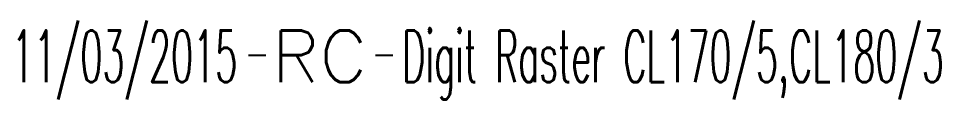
# Model space of a CAD drawing. Header units: millimetres. Extents: x 151011 to 151963, y 127140 to 128000.
# Drawn here: x 151010.98 to 151037.79, y 127271.92 to 127274.2 of the extents above; entities that cross this region are included whole.
import ezdxf
from ezdxf.enums import TextEntityAlignment as Align

# ---------------------------------------------------------------- set-up
doc = ezdxf.new("R2010")
doc.units = ezdxf.units.MM
doc.layers.get('0').update_dxf_attribs({"linetype": 'CONTINUOUS'})
doc.layers.add('P_300', color=7, linetype='CONTINUOUS')
doc.styles.get("Standard").update_dxf_attribs({"font": 'romans.shx', "width": 0.85})

# ---------------------------------------------------------------- blocks, each defined once
blk = doc.blocks.new('GIS_MODF')
at = {"color": 0, "linetype": 'Continuous', "flags": 128}
for points in [[(-2.176, -0.014), (-1.676, -0.014)], [(1.519, -0.014), (2.019, -0.014)]]:
    blk.add_lwpolyline(points, dxfattribs=at)
at = {"color": 0, "linetype": 'Continuous', "width": 0.5}
blk.add_attdef('DATE', text='', height=1.5, dxfattribs=at).set_placement((-2.502, -0.798), align=Align.RIGHT)
at = {"color": 0, "linetype": 'Continuous', "width": 1.771291}
blk.add_attdef('USER', text='', height=1.5, dxfattribs=at).set_placement((-1.507, -0.798), (1.276, -0.798), align=Align.FIT)
at = {"color": 0, "linetype": 'Continuous', "width": 0.5}
blk.add_attdef('DESC', (2.289, -0.798), '', height=1.5, dxfattribs=at)

msp = doc.modelspace()

# ---------------------------------------------------------------- block references
at = {"layer": 'P_300'}
ref = msp.add_blockref('GIS_MODF', (151019.845, 127273.217), dxfattribs=at)
ref.add_attrib('DATE', '11/03/2015', dxfattribs={"layer": '0', "color": 0, "linetype": 'Continuous', "height": 1.5, "width": 0.5}).set_placement((151017.343, 127272.419), align=Align.RIGHT)
ref.add_attrib('USER', 'RC', dxfattribs={"layer": '0', "color": 0, "linetype": 'Continuous', "height": 1.5, "width": 0.99919}).set_placement((151018.338, 127272.419), (151021.122, 127272.419), align=Align.FIT)
ref.add_attrib('DESC', 'Digit Raster CL170/5,CL180/3', (151022.134, 127272.419), dxfattribs={"layer": '0', "color": 0, "linetype": 'Continuous', "height": 1.5, "width": 0.5})

doc.saveas('drawing.dxf')
